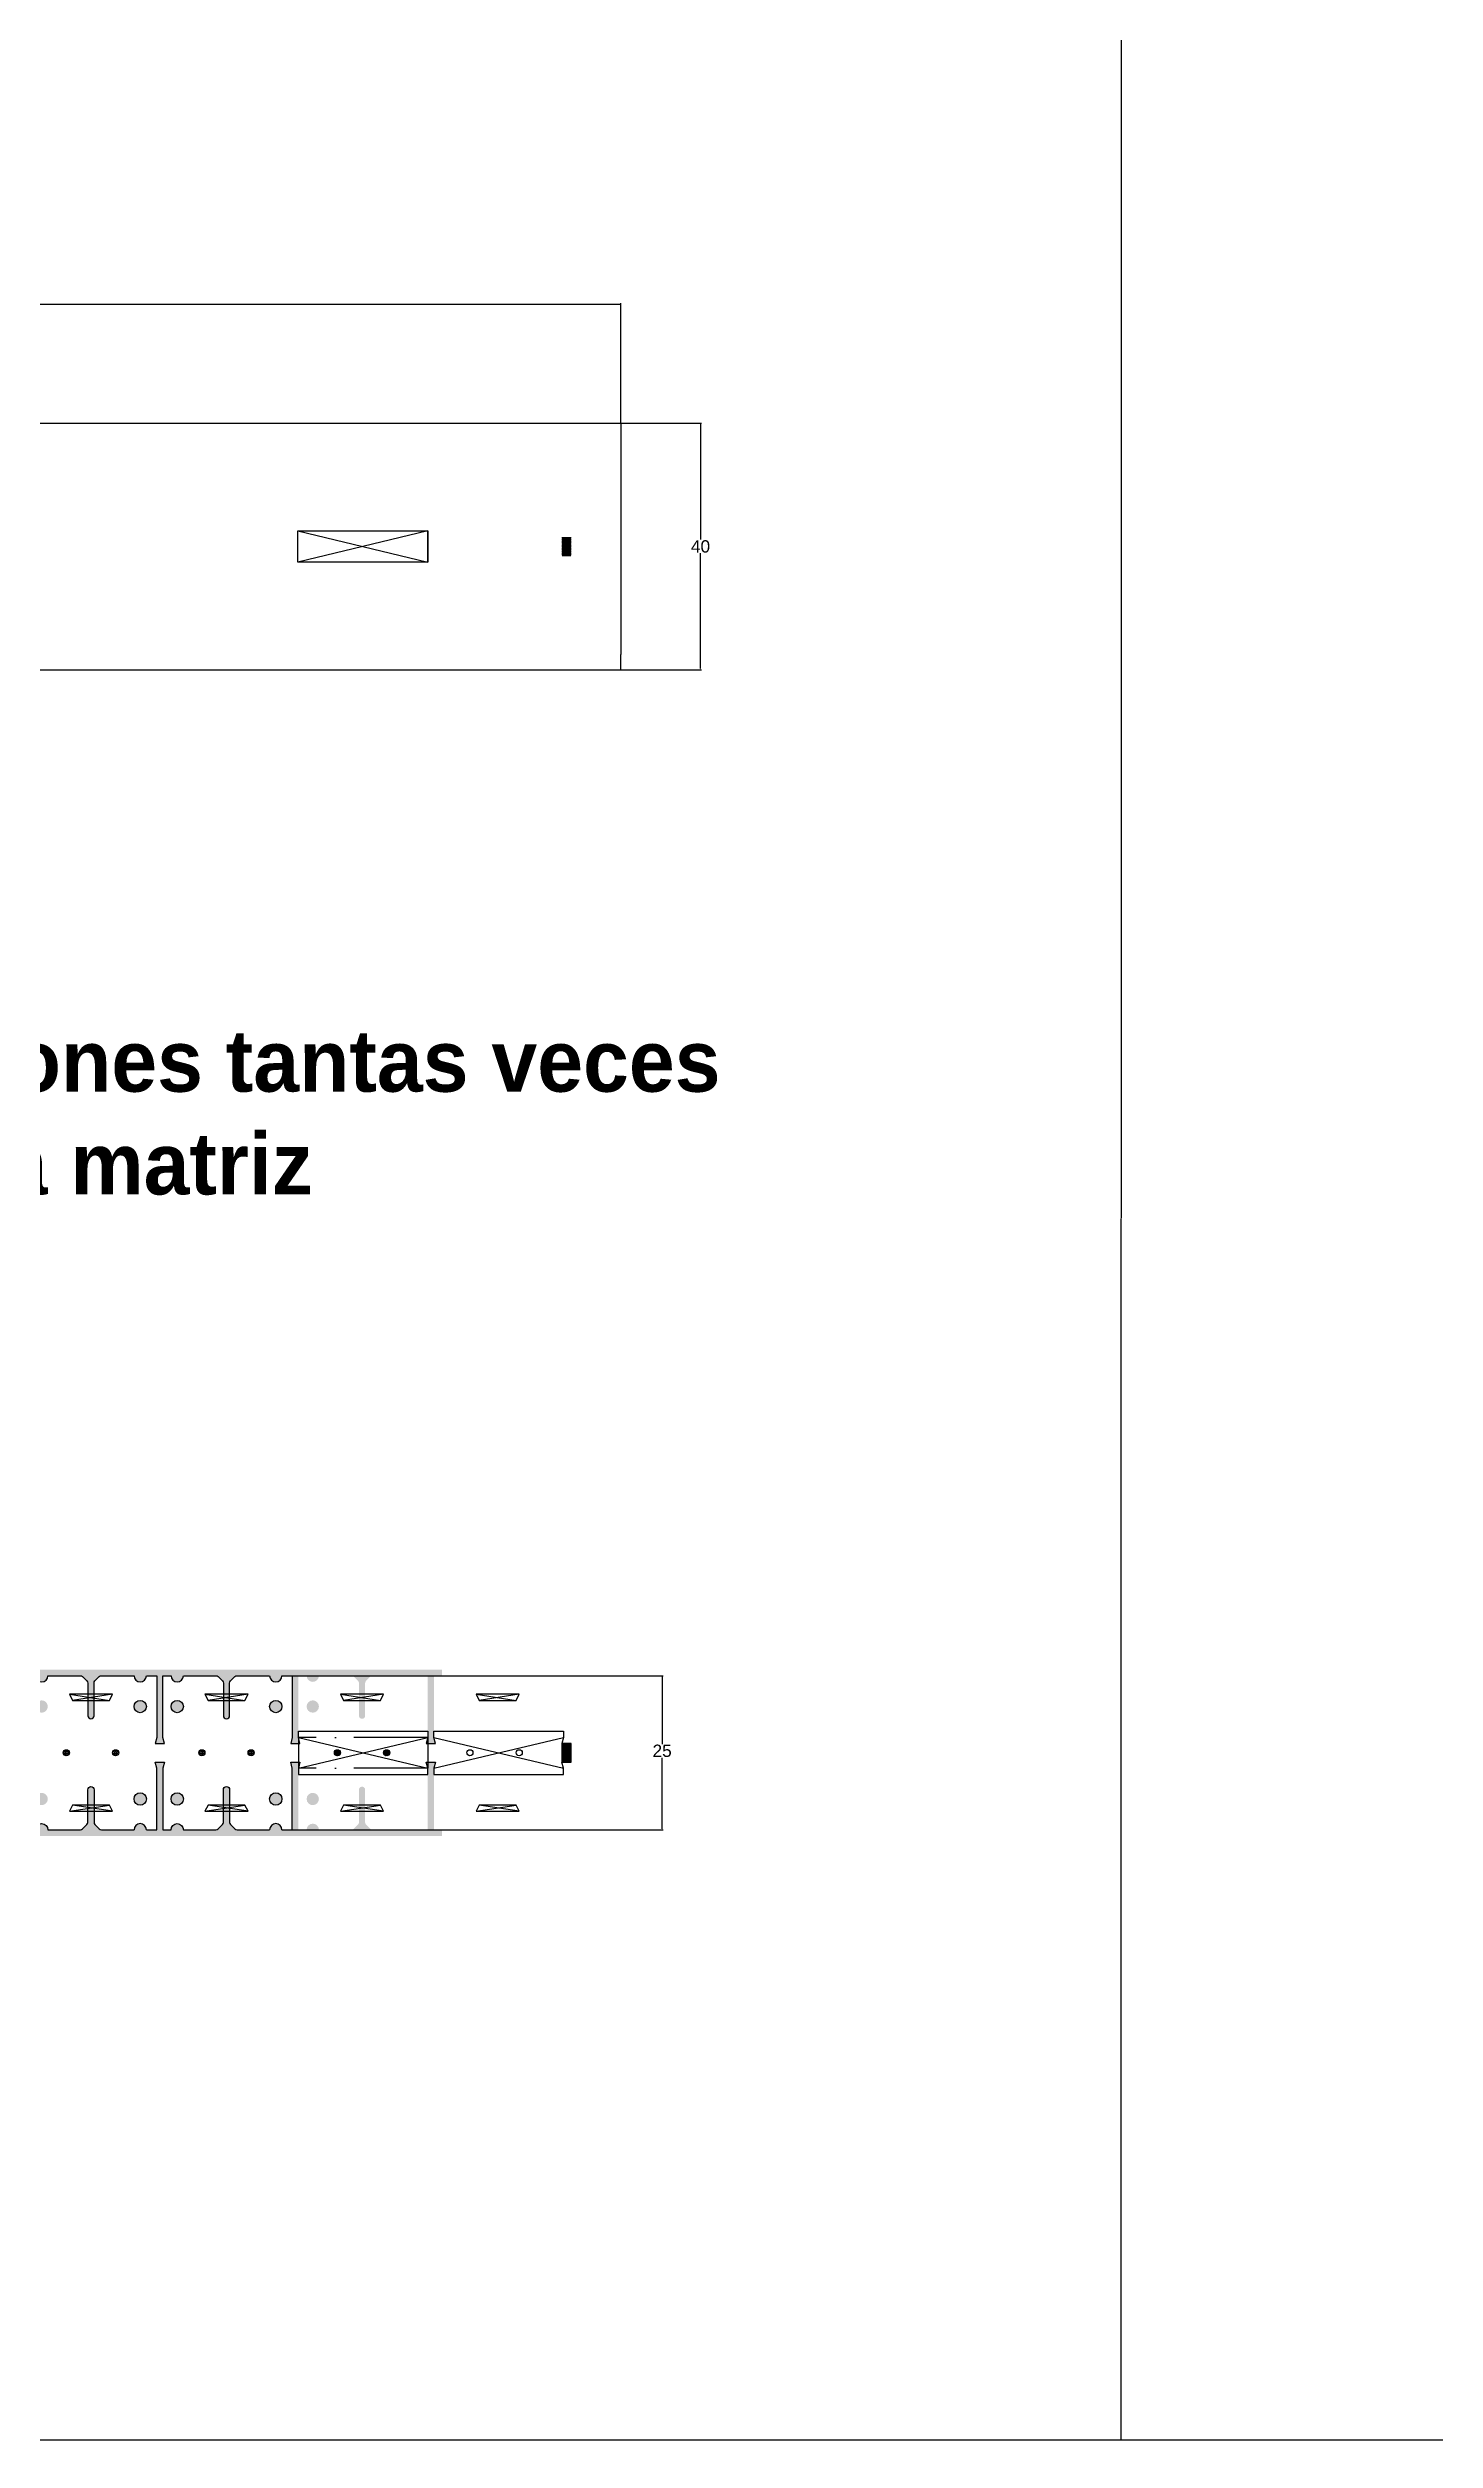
# Model space of a CAD drawing. Header units: inches. Extents: x -472 to 8667, y -613 to 163.
# Drawn here: x -253.7 to -28.5, y -612.7 to -224.7 of the extents above; entities that cross this region are included whole.
import ezdxf

# ---------------------------------------------------------------- set-up
doc = ezdxf.new("R2010")
doc.units = ezdxf.units.IN
doc.header["$MEASUREMENT"] = 0
doc.linetypes.add('ACAD_ISO10W100', pattern=[18, 12, -3, 0, -3])
doc.layers.add('aux', color=10, linetype='Continuous')
doc.styles.get("Standard").update_dxf_attribs({"font": 'arial.ttf'})
doc.dimstyles.get("Standard").update_dxf_attribs({"dimtxt": 0.18, "dimasz": 0.18, "dimexe": 0.18, "dimexo": 0.0625, "dimgap": 0.09, "dimtad": 0, "dimtih": 1, "dimtoh": 1, "dimdec": 4, "dimzin": 0, "dimdsep": 46, "dimtxsty": 'Standard', "dimcen": 0.09, "dimadec": 0, "dimazin": 0, "dimtfac": 1, "dimtdec": 4, "dimtofl": 0, "dimtmove": 0, "dimatfit": 3, "dimfxl": 1, "dimtolj": 1, "dimtzin": 0, "dimarcsym": 0})
pattern_1 = [(0, (-295.3817, -694.05811), (0, 0.275), [0.2, -0.075]), (90, (-295.3817, -694.05811), (-0.275, 2e-17), [0.2, -0.075])]
pattern_2 = [(0, (-273.3817, -694.05811), (0, 0.275), [0.2, -0.075]), (90, (-273.3817, -694.05811), (-0.275, 2e-17), [0.2, -0.075])]
pattern_3 = [(0, (-251.3817, -694.05811), (0, 0.275), [0.2, -0.075]), (90, (-251.3817, -694.05811), (-0.275, 2e-17), [0.2, -0.075])]

# ---------------------------------------------------------------- blocks, each defined once
blk = doc.blocks.new('*D8')
at = {"color": 0, "lineweight": -2, "transparency": 16777216}
for p, q in [((-213.98, -488.74), (-153.83, -488.74)), ((-154.01, -488.92), (-154.01, -499.82)), ((-154.01, -513.56), (-154.01, -502.04)), ((-213.98, -513.74), (-153.83, -513.74))]:
    blk.add_line(p, q, dxfattribs=at)
at = {"color": 0, "transparency": 16777216}
for points in [[(-154.04, -488.92), (-153.98, -488.92), (-154.01, -488.74)], [(-154.04, -513.56), (-153.98, -513.56), (-154.01, -513.74)]]:
    blk.add_solid(points, dxfattribs=at)
at = {"layer": 'Defpoints', "color": 0, "transparency": 16777216}
for p in [(-214.04, -488.74), (-214.04, -513.74), (-154.01, -513.74)]:
    blk.add_point(p, dxfattribs=at)
at = {"color": 0, "transparency": 16777216, "insert": (-154.01, -500.93), "char_height": 0.18, "attachment_point": 5}
blk.add_mtext('\\A1;{\\H11.11111x;25}', dxfattribs=at)
blk = doc.blocks.new('*D9')
at = {"color": 0, "lineweight": -2, "transparency": 16777216}
for p, q in [((-380.71, -285.52), (-380.71, -266.13)), ((-380.53, -266.31), (-273.39, -266.31)), ((-160.89, -266.31), (-268.77, -266.31)), ((-160.71, -285.52), (-160.71, -266.13))]:
    blk.add_line(p, q, dxfattribs=at)
at = {"color": 0, "transparency": 16777216}
for points in [[(-380.53, -266.28), (-380.53, -266.34), (-380.71, -266.31)], [(-160.89, -266.28), (-160.89, -266.34), (-160.71, -266.31)]]:
    blk.add_solid(points, dxfattribs=at)
at = {"layer": 'Defpoints', "color": 0, "transparency": 16777216}
for p in [(-160.71, -266.31), (-380.71, -285.58), (-160.71, -285.58)]:
    blk.add_point(p, dxfattribs=at)
at = {"color": 0, "transparency": 16777216, "insert": (-271.08, -266.31), "char_height": 0.18, "attachment_point": 5}
blk.add_mtext('\\A1;{\\H11.11111x;220}', dxfattribs=at)
blk = doc.blocks.new('*D10')
at = {"color": 0, "lineweight": -2, "transparency": 16777216}
for p, q in [((-160.65, -285.58), (-147.6, -285.58)), ((-147.78, -285.76), (-147.78, -304.47)), ((-147.78, -325.4), (-147.78, -306.69)), ((-160.65, -325.58), (-147.6, -325.58))]:
    blk.add_line(p, q, dxfattribs=at)
at = {"color": 0, "transparency": 16777216}
for points in [[(-147.81, -285.76), (-147.75, -285.76), (-147.78, -285.58)], [(-147.81, -325.4), (-147.75, -325.4), (-147.78, -325.58)]]:
    blk.add_solid(points, dxfattribs=at)
at = {"layer": 'Defpoints', "color": 0, "transparency": 16777216}
for p in [(-160.71, -285.58), (-160.71, -325.58), (-147.78, -325.58)]:
    blk.add_point(p, dxfattribs=at)
at = {"color": 0, "transparency": 16777216, "insert": (-147.78, -305.58), "char_height": 0.18, "attachment_point": 5}
blk.add_mtext('\\A1;{\\H11.11111x;40}', dxfattribs=at)

msp = doc.modelspace()

# ---------------------------------------------------------------- hatches: boundary and pattern name
h = msp.add_hatch()
h.set_pattern_fill('BRASS', color=256)
h.set_pattern_definition([(0, (-405.3817, -553.398), (0, 0.25), []), (0, (-405.3817, -553.273), (0, 0.25), [0.125, -0.0625])])
h.paths.add_polyline_path([(-168.78984, -304.07957), (-170.00873, -304.07957), (-170.28984, -304.07957), (-170.28984, -307.07957), (-168.78984, -307.07957)])
h = msp.add_hatch()
h.set_pattern_fill('ANGLE', color=256)
h.set_pattern_definition(pattern_1)
h.paths.add_polyline_path([(-237.70912, -487.73969), (-233.70912, -487.73969), (-233.70912, -487.98969), (-233.70912, -488.73969), (-235.03984, -488.73969), (-235.03984, -498.73969), (-234.78984, -499.73969), (-236.28984, -499.73969), (-236.03984, -498.73969), (-236.03984, -488.73969), (-237.70912, -488.73969), (-239.70912, -488.73969), (-245.00201, -488.73969, 0.198912367), (-245.35557, -488.88614), (-246.06267, -489.59324, 0.198912367), (-246.20912, -489.9468), (-246.20912, -495.23969, -0.414213562), (-246.70912, -495.73969, -0.414213562), (-247.20912, -495.23969), (-247.20912, -489.9468, 0.198912367), (-247.35557, -489.59324), (-248.06267, -488.88614, 0.198912367), (-248.41623, -488.73969), (-253.70912, -488.73969, -1), (-255.70912, -488.73969), (-255.70912, -487.98969), (-255.70912, -487.73969)])
h.paths.add_polyline_path([(-255.70912, -493.73969, -1), (-253.70912, -493.73969, -1)], flags=17)
h.paths.add_polyline_path([(-261.70912, -493.73969, -1), (-259.70912, -493.73969, -1)])
h.paths.add_polyline_path([(-259.70912, -488.73969, -1), (-261.70912, -488.73969, -1)])
h.paths.add_polyline_path([(-259.70912, -508.73969, -1), (-261.70912, -508.73969, -1)])
h.paths.add_polyline_path([(-255.70912, -508.73969, -1), (-253.70912, -508.73969, -1)])
h.paths.add_polyline_path([(-259.70912, -513.73969, -1), (-261.70912, -513.73969, -1)])
h = msp.add_hatch()
h.set_pattern_fill('ANGLE', color=256)
h.set_pattern_definition(pattern_2)
h.paths.add_polyline_path([(-215.70912, -487.73969), (-211.70912, -487.73969), (-211.70912, -487.98969), (-211.70912, -488.73969), (-213.03984, -488.73969), (-213.03984, -498.73969), (-212.78984, -499.73969), (-214.28984, -499.73969), (-214.03984, -498.73969), (-214.03984, -488.73969), (-215.70912, -488.73969), (-217.70912, -488.73969), (-223.00201, -488.73969, 0.198912367), (-223.35557, -488.88614), (-224.06267, -489.59324, 0.198912367), (-224.20912, -489.9468), (-224.20912, -495.23969, -0.414213562), (-224.70912, -495.73969, -0.414213562), (-225.20912, -495.23969), (-225.20912, -489.9468, 0.198912367), (-225.35557, -489.59324), (-226.06267, -488.88614, 0.198912367), (-226.41623, -488.73969), (-231.70912, -488.73969, -1), (-233.70912, -488.73969), (-233.70912, -487.98969), (-233.70912, -487.73969)])
h.paths.add_polyline_path([(-233.70912, -493.73969, -1), (-231.70912, -493.73969, -1)], flags=17)
h.paths.add_polyline_path([(-239.70912, -493.73969, -1), (-237.70912, -493.73969, -1)])
h.paths.add_polyline_path([(-237.70912, -488.73969, -1), (-239.70912, -488.73969, -1)])
h.paths.add_polyline_path([(-237.70912, -508.73969, -1), (-239.70912, -508.73969, -1)])
h.paths.add_polyline_path([(-233.70912, -508.73969, -1), (-231.70912, -508.73969, -1)])
h.paths.add_polyline_path([(-237.70912, -513.73969, -1), (-239.70912, -513.73969, -1)])
h = msp.add_hatch()
h.set_pattern_fill('ANGLE', color=256)
h.set_pattern_definition(pattern_3)
h.paths.add_polyline_path([(-193.70912, -487.73969), (-189.70912, -487.73969), (-189.70912, -487.98969), (-189.70912, -488.73969), (-191.03984, -488.73969), (-191.03984, -498.73969), (-190.78984, -499.73969), (-192.28984, -499.73969), (-192.03984, -498.73969), (-192.03984, -488.73969), (-193.70912, -488.73969), (-195.70912, -488.73969), (-201.00201, -488.73969, 0.198912367), (-201.35557, -488.88614), (-202.06267, -489.59324, 0.198912367), (-202.20912, -489.9468), (-202.20912, -495.23969, -0.414213562), (-202.70912, -495.73969, -0.414213562), (-203.20912, -495.23969), (-203.20912, -489.9468, 0.198912367), (-203.35557, -489.59324), (-204.06267, -488.88614, 0.198912367), (-204.41623, -488.73969), (-209.70912, -488.73969, -1), (-211.70912, -488.73969), (-211.70912, -487.98969), (-211.70912, -487.73969)])
h.paths.add_polyline_path([(-211.70912, -493.73969, -1), (-209.70912, -493.73969, -1)], flags=17)
h.paths.add_polyline_path([(-217.70912, -493.73969, -1), (-215.70912, -493.73969, -1)])
h.paths.add_polyline_path([(-215.70912, -488.73969, -1), (-217.70912, -488.73969, -1)])
h.paths.add_polyline_path([(-215.70912, -508.73969, -1), (-217.70912, -508.73969, -1)])
h.paths.add_polyline_path([(-211.70912, -508.73969, -1), (-209.70912, -508.73969, -1)])
h.paths.add_polyline_path([(-215.70912, -513.73969, -1), (-217.70912, -513.73969, -1)])
h = msp.add_hatch()
h.set_pattern_fill('GRATE', color=256)
h.set_pattern_definition([(0, (-405.381698, -694.058114), (0, 0.03125), []), (90, (-405.3817, -694.05811), (-0.125, 8e-18), [])])
h.paths.add_polyline_path([(-168.78984, -499.73969), (-170.00873, -499.73969), (-170.28984, -499.73969), (-170.28984, -502.73969), (-168.78984, -502.73969)])
h = msp.add_hatch()
h.set_pattern_fill('ANGLE', color=256)
h.set_pattern_definition([(0, (-317.3817, -694.05811), (0, 0.275), [0.2, -0.075]), (90, (-317.3817, -694.05811), (-0.275, 2e-17), [0.2, -0.075])])
h.paths.add_polyline_path([(-233.70912, -513.73969), (-235.03984, -513.73969), (-235.03984, -503.73969), (-234.78984, -502.73969), (-236.28984, -502.73969), (-236.03984, -503.73969), (-236.03984, -513.73969), (-237.70912, -513.73969), (-239.70912, -513.73969), (-245.00201, -513.73969, -0.198912367), (-245.35557, -513.59324), (-246.06267, -512.88614, -0.198912367), (-246.20912, -512.53258), (-246.20912, -507.23969, 0.414213562), (-246.70912, -506.73969, 0.414213562), (-247.20912, -507.23969), (-247.20912, -512.53258, -0.198912367), (-247.35557, -512.88614), (-248.06267, -513.59324, -0.198912367), (-248.41623, -513.73969), (-253.70912, -513.73969, 1), (-255.70912, -513.73969), (-255.70912, -514.48969), (-255.70912, -514.73969), (-237.70912, -514.73969), (-233.70912, -514.73969), (-233.70912, -514.48969)])
h = msp.add_hatch()
h.set_pattern_fill('ANGLE', color=256)
h.set_pattern_definition(pattern_1)
h.paths.add_polyline_path([(-250.20912, -501.23969, 1), (-251.20912, -501.23969, 1)])
h.paths.add_polyline_path([(-242.20912, -501.23969, 1), (-243.20912, -501.23969, 1)])
h = msp.add_hatch()
h.set_pattern_fill('ANGLE', color=256)
h.set_pattern_definition(pattern_1)
h.paths.add_polyline_path([(-211.70912, -513.73969), (-213.03984, -513.73969), (-213.03984, -503.73969), (-212.78984, -502.73969), (-214.28984, -502.73969), (-214.03984, -503.73969), (-214.03984, -513.73969), (-215.70912, -513.73969), (-217.70912, -513.73969), (-223.00201, -513.73969, -0.198912367), (-223.35557, -513.59324), (-224.06267, -512.88614, -0.198912367), (-224.20912, -512.53258), (-224.20912, -507.23969, 0.414213562), (-224.70912, -506.73969, 0.414213562), (-225.20912, -507.23969), (-225.20912, -512.53258, -0.198912367), (-225.35557, -512.88614), (-226.06267, -513.59324, -0.198912367), (-226.41623, -513.73969), (-231.70912, -513.73969, 1), (-233.70912, -513.73969), (-233.70912, -514.48969), (-233.70912, -514.73969), (-215.70912, -514.73969), (-211.70912, -514.73969), (-211.70912, -514.48969)])
h = msp.add_hatch()
h.set_pattern_fill('ANGLE', color=256)
h.set_pattern_definition(pattern_2)
h.paths.add_polyline_path([(-228.20912, -501.23969, 1), (-229.20912, -501.23969, 1)])
h.paths.add_polyline_path([(-220.20912, -501.23969, 1), (-221.20912, -501.23969, 1)])
h = msp.add_hatch()
h.set_pattern_fill('ANGLE', color=256)
h.set_pattern_definition(pattern_2)
h.paths.add_polyline_path([(-189.70912, -513.73969), (-191.03984, -513.73969), (-191.03984, -503.73969), (-190.78984, -502.73969), (-192.28984, -502.73969), (-192.03984, -503.73969), (-192.03984, -513.73969), (-193.70912, -513.73969), (-195.70912, -513.73969), (-201.00201, -513.73969, -0.198912367), (-201.35557, -513.59324), (-202.06267, -512.88614, -0.198912367), (-202.20912, -512.53258), (-202.20912, -507.23969, 0.414213562), (-202.70912, -506.73969, 0.414213562), (-203.20912, -507.23969), (-203.20912, -512.53258, -0.198912367), (-203.35557, -512.88614), (-204.06267, -513.59324, -0.198912367), (-204.41623, -513.73969), (-209.70912, -513.73969, 1), (-211.70912, -513.73969), (-211.70912, -514.48969), (-211.70912, -514.73969), (-193.70912, -514.73969), (-189.70912, -514.73969), (-189.70912, -514.48969)])
h = msp.add_hatch()
h.set_pattern_fill('ANSI36', color=256)
h.set_pattern_definition([(45, (-405.3817, -694.05811), (0.06629126, 0.243067956), [0.3125, -0.0625, 0, -0.0625])])
h.paths.add_polyline_path([(-206.20912, -501.23969, 1), (-207.20912, -501.23969, 1)])
h.paths.add_polyline_path([(-199.20912, -501.23969, 1), (-198.20912, -501.23969, 1)])
h = msp.add_hatch()
h.set_pattern_fill('ANGLE', color=256)
h.set_pattern_definition(pattern_3)
h.paths.add_polyline_path([(-206.20912, -501.23969, 1), (-207.20912, -501.23969, 1)])
h.paths.add_polyline_path([(-198.20912, -501.23969, 1), (-199.20912, -501.23969, 1)])

# ---------------------------------------------------------------- linework, layer by layer
for p, q in [((-79.46018, 163.19512), (-79.54855, -612.54956)), ((-380.70912, -285.57957), (-160.70912, -285.57957)), ((-160.70912, -285.57957), (-160.70912, -288.07957)), ((-160.70912, -288.07957), (-160.70912, -323.07957)), ((-213.11235, -303.0724), (-192.05824, -308.138)), ((-192.05824, -303.0724), (-213.11235, -308.138)), ((-192.05824, -308.138), (-192.05824, -303.0724)), ((-380.70912, -325.57957), (-160.70912, -325.57957)), ((-160.70912, -325.57957), (-160.70912, -323.07957)), ((-253.70912, -488.73969), (-248.41623, -488.73969)), ((-245.00201, -488.73969), (-239.70912, -488.73969)), ((-237.70912, -488.73969), (-236.03984, -488.73969)), ((-235.03984, -488.73969), (-233.70912, -488.73969)), ((-231.70912, -488.73969), (-226.41623, -488.73969)), ((-223.00201, -488.73969), (-217.70912, -488.73969)), ((-215.70912, -488.73969), (-214.03984, -488.73969)), ((-250.20912, -491.73969), (-243.70912, -492.73969)), ((-243.20912, -491.73969), (-249.70912, -492.73969)), ((-228.20912, -491.73969), (-221.70912, -492.73969)), ((-221.20912, -491.73969), (-227.70912, -492.73969)), ((-206.20912, -491.73969), (-199.70912, -492.73969)), ((-199.20912, -491.73969), (-205.70912, -492.73969)), ((-184.20912, -491.73969), (-177.70912, -492.73969)), ((-177.20912, -491.73969), (-183.70912, -492.73969)), ((-213.03984, -498.73969), (-213.03984, -497.73969)), ((-213.03984, -497.73969), (-192.03984, -497.73969)), ((-213.03984, -498.73969), (-213.03984, -503.73969)), ((-213.03984, -498.73969), (-192.03984, -503.73969)), ((-213.03984, -503.73969), (-192.03984, -498.73969)), ((-192.03984, -498.73969), (-192.03984, -503.73969)), ((-191.03984, -497.73969), (-170.03984, -497.73969)), ((-191.03984, -498.73969), (-170.03984, -503.73969)), ((-191.03984, -503.73969), (-170.03984, -498.73969)), ((-170.28984, -499.73969), (-170.28984, -502.73969)), ((-170.00873, -499.73969), (-170.28984, -499.73969)), ((-168.78984, -499.73969), (-170.00873, -499.73969)), ((-168.78984, -502.73969), (-168.78984, -499.73969)), ((-213.03984, -503.73969), (-213.03984, -504.73969)), ((-170.28984, -502.73969), (-168.78984, -502.73969)), ((-213.03984, -504.73969), (-192.03984, -504.73969)), ((-191.03984, -504.73969), (-170.03984, -504.73969)), ((-250.20912, -510.73969), (-243.70912, -509.73969)), ((-243.20912, -510.73969), (-249.70912, -509.73969)), ((-228.20912, -510.73969), (-221.70912, -509.73969)), ((-221.20912, -510.73969), (-227.70912, -509.73969)), ((-206.20912, -510.73969), (-199.70912, -509.73969)), ((-199.20912, -510.73969), (-205.70912, -509.73969)), ((-184.20912, -510.73969), (-177.70912, -509.73969)), ((-177.20912, -510.73969), (-183.70912, -509.73969)), ((-253.70912, -513.73969), (-248.41623, -513.73969)), ((-245.00201, -513.73969), (-239.70912, -513.73969)), ((-237.70912, -513.73969), (-236.03984, -513.73969)), ((-235.03984, -513.73969), (-233.70912, -513.73969)), ((-231.70912, -513.73969), (-226.41623, -513.73969)), ((-223.00201, -513.73969), (-217.70912, -513.73969)), ((-215.70912, -513.73969), (-214.03984, -513.73969))]:
    msp.add_line(p, q)
at = {"linetype": 'ACAD_ISO10W100'}
for p, q in [((-192.03984, -498.73969), (-213.03984, -498.73969)), ((-192.03984, -503.73969), (-213.03984, -503.73969))]:
    msp.add_line(p, q, dxfattribs=at)
for points in [[(-472.27702, 163.32396), (522.68313, 163.32396), (522.68313, -612.73495), (-472.27702, -612.73495)], [(-213.11235, -303.0724), (-192.05824, -303.0724), (-192.05824, -308.138), (-213.11235, -308.138)], [(-243.20912, -491.73969), (-250.20912, -491.73969), (-249.70912, -492.73969), (-243.70912, -492.73969)], [(-221.20912, -491.73969), (-228.20912, -491.73969), (-227.70912, -492.73969), (-221.70912, -492.73969)], [(-199.20912, -491.73969), (-206.20912, -491.73969), (-205.70912, -492.73969), (-199.70912, -492.73969)], [(-177.20912, -491.73969), (-184.20912, -491.73969), (-183.70912, -492.73969), (-177.70912, -492.73969)], [(-250.20912, -510.73969), (-243.20912, -510.73969), (-243.70912, -509.73969), (-249.70912, -509.73969)], [(-228.20912, -510.73969), (-221.20912, -510.73969), (-221.70912, -509.73969), (-227.70912, -509.73969)], [(-206.20912, -510.73969), (-199.20912, -510.73969), (-199.70912, -509.73969), (-205.70912, -509.73969)], [(-184.20912, -510.73969), (-177.20912, -510.73969), (-177.70912, -509.73969), (-183.70912, -509.73969)]]:
    msp.add_lwpolyline(points, close=True)
for points in [[(-255.70912, -488.73969), (-255.70912, -488.73969, 1), (-253.70912, -488.73969), (-248.41623, -488.73969, -0.198912367), (-248.06267, -488.88614), (-247.35557, -489.59324, -0.198912367), (-247.20912, -489.9468), (-247.20912, -495.23969, 0.414213562), (-246.70912, -495.73969, 0.414213562), (-246.20912, -495.23969), (-246.20912, -489.9468, -0.198912367), (-246.06267, -489.59324), (-245.35557, -488.88614, -0.198912367), (-245.00201, -488.73969), (-239.70912, -488.73969)], [(-233.70912, -488.73969, 1), (-231.70912, -488.73969), (-226.41623, -488.73969, -0.198912367), (-226.06267, -488.88614), (-225.35557, -489.59324, -0.198912367), (-225.20912, -489.9468), (-225.20912, -495.23969, 0.414213562), (-224.70912, -495.73969, 0.414213562), (-224.20912, -495.23969), (-224.20912, -489.9468, -0.198912367), (-224.06267, -489.59324), (-223.35557, -488.88614, -0.198912367), (-223.00201, -488.73969), (-217.70912, -488.73969)], [(-255.70912, -513.73969, -1), (-253.70912, -513.73969), (-248.41623, -513.73969, 0.198912367), (-248.06267, -513.59324), (-247.35557, -512.88614, 0.198912367), (-247.20912, -512.53258), (-247.20912, -507.23969, -0.414213562), (-246.70912, -506.73969, -0.414213562), (-246.20912, -507.23969), (-246.20912, -512.53258, 0.198912367), (-246.06267, -512.88614), (-245.35557, -513.59324, 0.198912367), (-245.00201, -513.73969), (-239.70912, -513.73969)], [(-233.70912, -513.73969, -1), (-231.70912, -513.73969), (-226.41623, -513.73969, 0.198912367), (-226.06267, -513.59324), (-225.35557, -512.88614, 0.198912367), (-225.20912, -512.53258), (-225.20912, -507.23969, -0.414213562), (-224.70912, -506.73969, -0.414213562), (-224.20912, -507.23969), (-224.20912, -512.53258, 0.198912367), (-224.06267, -512.88614), (-223.35557, -513.59324, 0.198912367), (-223.00201, -513.73969), (-217.70912, -513.73969)]]:
    msp.add_lwpolyline(points, format="xyb")
for points in [[(-237.70912, -488.73969), (-236.03984, -488.73969), (-236.03984, -498.73969), (-236.28984, -499.73969), (-234.78984, -499.73969), (-235.03984, -498.73969), (-235.03984, -488.73969), (-233.70912, -488.73969)], [(-215.70912, -488.73969), (-215.70912, -488.73969), (-214.03984, -488.73969), (-214.03984, -498.73969), (-214.28984, -499.73969), (-212.78984, -499.73969), (-213.03984, -498.73969), (-213.03984, -497.73969)], [(-247.20912, -491.73969), (-250.19763, -491.73969), (-249.69763, -492.73969), (-247.20912, -492.73969)], [(-246.20912, -492.73969), (-243.69763, -492.73969), (-243.19763, -491.73969), (-246.20912, -491.73969)], [(-225.20912, -491.73969), (-228.20912, -491.73969), (-227.70912, -492.73969), (-221.70912, -492.73969), (-221.20912, -491.73969), (-224.20912, -491.73969)], [(-192.03984, -497.73969), (-192.03984, -498.73969), (-192.28984, -499.73969), (-190.78984, -499.73969), (-191.03984, -498.73969), (-191.03984, -497.73969)], [(-170.03984, -497.73969), (-170.03984, -498.73969), (-170.28984, -499.73969), (-168.78984, -499.73969)], [(-237.70912, -513.73969), (-236.03984, -513.73969), (-236.03984, -503.73969), (-236.28984, -502.73969), (-234.78984, -502.73969), (-235.03984, -503.73969), (-235.03984, -513.73969), (-233.70912, -513.73969)], [(-215.70912, -513.73969), (-214.03984, -513.73969), (-214.03984, -503.73969), (-214.28984, -502.73969), (-212.78984, -502.73969), (-213.03984, -503.73969), (-213.03984, -504.73969)], [(-192.03984, -504.73969), (-192.03984, -503.73969), (-192.28984, -502.73969), (-190.78984, -502.73969), (-191.03984, -503.73969), (-191.03984, -504.73969)], [(-170.03984, -504.73969), (-170.03984, -503.73969), (-170.28984, -502.73969), (-168.78984, -502.73969)], [(-247.20912, -509.73969), (-249.70912, -509.73969), (-250.20912, -510.73969), (-247.20912, -510.73969)], [(-246.20912, -510.73969), (-243.20912, -510.73969), (-243.70912, -509.73969), (-246.20912, -509.73969)], [(-225.20912, -509.73969), (-227.70912, -509.73969), (-228.20912, -510.73969), (-225.20912, -510.73969)], [(-224.20912, -510.73969), (-221.20912, -510.73969), (-221.70912, -509.73969), (-224.20912, -509.73969)]]:
    msp.add_lwpolyline(points)
for centre, radius in [((-238.70912, -493.73969), 1), ((-232.70912, -493.73969), 1), ((-216.70912, -493.73969), 1), ((-250.70912, -501.23969), 0.5), ((-242.70912, -501.23969), 0.5), ((-228.70912, -501.23969), 0.5), ((-220.70912, -501.23969), 0.5), ((-206.70912, -501.23969), 0.5), ((-198.70912, -501.23969), 0.5), ((-185.20912, -501.23969), 0.5), ((-177.20912, -501.23969), 0.5), ((-238.70912, -508.73969), 1), ((-232.70912, -508.73969), 1), ((-216.70912, -508.73969), 1)]:
    msp.add_circle(centre, radius)
for centre, start, end in [((-238.70912, -488.73969), 180, 0), ((-216.70912, -488.73969), 180, 0), ((-238.70912, -513.73969), 0, 180), ((-216.70912, -513.73969), 0, 180)]:
    msp.add_arc(centre, 1, start, end)

# ---------------------------------------------------------------- texts
at = {"layer": 'aux', "insert": (-385.30684, -384.01762), "char_height": 10, "attachment_point": 1}
msp.add_mtext_dynamic_manual_height_columns('{\\fMiriam|b1|i0|c0|p34;3.Copia de los punzones tantas veces\\P como fases tenga la matriz}', width=398.5536515, gutter_width=12.5, heights=[87.36663], dxfattribs=at)

# ---------------------------------------------------------------- dimensions: what is measured, and where the dimension line sits
dim = msp.add_linear_dim(base=(-160.70912, -266.30662), p1=(-380.70912, -285.57957), p2=(-160.70912, -285.57957), text='{\\H11.11111x;220}', dimstyle='Standard')
dim.commit()
dim.dimension.update_dxf_attribs({"geometry": '*D9', "text_midpoint": (-271.08084, -266.30662), "dimtype": 160})
dim = msp.add_linear_dim(base=(-147.78338, -325.57957), p1=(-160.70912, -285.57957), p2=(-160.70912, -325.57957), angle=90, text='{\\H11.11111x;40}', dimstyle='Standard')
dim.commit()
dim.dimension.update_dxf_attribs({"geometry": '*D10', "text_midpoint": (-147.78338, -305.57957)})
dim = msp.add_linear_dim(base=(-154.00595, -513.73969), p1=(-214.03984, -488.73969), p2=(-214.03984, -513.73969), angle=90, text='{\\H11.11111x;25}', dimstyle='Standard')
dim.commit()
dim.dimension.update_dxf_attribs({"geometry": '*D8', "text_midpoint": (-154.00595, -500.9313), "dimtype": 160})

doc.saveas('drawing.dxf')
